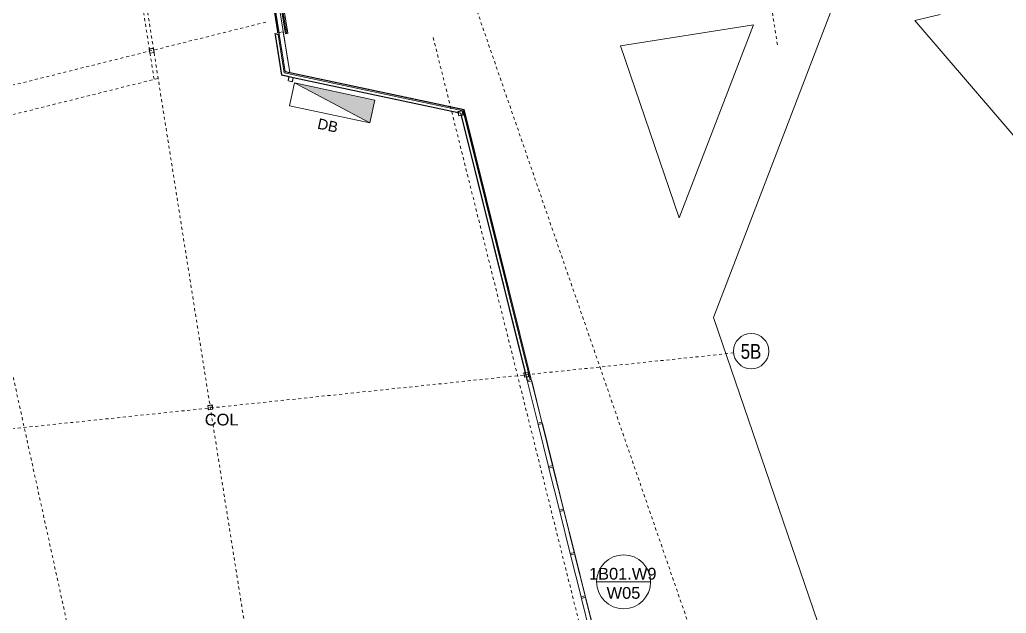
# Model space of a CAD drawing. Header units: metres. Extents: x -2358 to -2214, y 3875 to 4066.
# Drawn here: x -2323.54 to -2289.96, y 3975.08 to 3995.29 of the extents above; entities that cross this region are included whole.
import ezdxf

# ---------------------------------------------------------------- set-up
doc = ezdxf.new("R2010")
doc.units = ezdxf.units.M
for name, pattern in [('Grid Line', [0.021, 0.012, -0.003, 0.003, -0.003]), ('Hidden', [0.006, 0.004, -0.002]), ('Overhead', [0.004, 0.0025, -0.0015])]:
    doc.linetypes.add(name, pattern=pattern)
for name, color, linetype, lineweight in [('A-ANNO-DIMS', 211, 'Continuous', 5), ('A-ANNO-DIMS-200', 211, 'Continuous', 5), ('A-DETL', 90, 'Continuous', 13), ('A-DETL-GENF', 92, 'Continuous', 5), ('A-DOOR', 31, 'Continuous', 5), ('A-FLOR', 192, 'Continuous', 5), ('A-FLOR-OVHD', 1, 'Overhead', 5), ('A-GENM', 13, 'Continuous', 5), ('A-GENM-HDLN', 13, 'Hidden', 5), ('A-GLAZ', 151, 'Continuous', 5), ('A-GLAZ-IDEN', 152, 'Continuous', 5), ('A-WALL', 113, 'Continuous', 5), ('A-WALL-PATT', 111, 'Continuous', 13), ('C-TOPO-MAJR', 7, 'Continuous', 20), ('G-ANNO-TEXT', 231, 'Continuous', 5), ('P-SANR-FIXT', 6, 'Continuous', 5), ('S-COLS', 52, 'Continuous', 5), ('S-COLS-IDEN', 171, 'Continuous', 5), ('S-GRID', 1, 'Continuous', 5), ('S-GRID-IDEN', 1, 'Continuous', 5)]:
    doc.layers.add(name, color=color, linetype=linetype, lineweight=lineweight)
doc.styles.add('Arial', font='arial.ttf', dxfattribs={"height": 0.5})
doc.styles.add('Arial Narrow', font='ARIALN.TTF', dxfattribs={"height": 0.5})
doc.styles.add('Arial_2', font='arial.ttf', dxfattribs={"height": 0.4})
doc.styles.add('Arial_3', font='arial.ttf', dxfattribs={"height": 0.36})
doc.dimstyles.new('2_5-Diagonal-_deg_-Decimal_O', dxfattribs={"dimscale": 0.3048, "dimtxt": 0.51013, "dimasz": 0.984252, "dimexe": 0.656168, "dimexo": 0.0625, "dimgap": 0.984252, "dimtad": 1, "dimdec": 0, "dimlfac": 1000, "dimzin": 0, "dimdsep": 46, "dimtxsty": 'Arial', "dimblk1": 'OBLIQUE', "dimblk2": 'OBLIQUE', "dimsah": 1, "dimcen": 0.09, "dimdle": 0.656168, "dimazin": 0, "dimtfac": 1, "dimtdec": 4, "dimtix": 1, "dimtmove": 0, "dimatfit": 3, "dimfxl": 3.28084, "dimfxlon": 1, "dimtvp": 1, "dimtfill": 1, "dimtolj": 1, "dimtzin": 0, "dimlwd": 15, "dimlwe": 15, "dimarcsym": 2})
pattern_1 = [(0, (0, 0), (0.8128, 0.2032), [0.06706, -0.54254, 0.06706, -0.54254, -3.251]), (0, (0, 0), (0.8128, 0.2032), [-1.219, 0.06706, -1.152, 0.06706, -0.54254, -1.422]), (0, (0, 0), (0.8128, 0.2032), [-3.048, 0.06706, -0.33934, 0.06706, -0.94894]), (120, (0.3048, 0.1016), (-0.582376362, 0.602305448), [0.06706, -0.54254, 0.06706, -0.54254, -3.251]), (120, (0.3048, 0.1016), (-0.582376362, 0.602305448), [-1.219, 0.06706, -1.152, 0.06706, -0.54254, -1.422]), (120, (0.3048, 0.1016), (-0.582376362, 0.602305448), [-3.048, 0.06706, -0.33934, 0.06706, -0.94894]), (240, (0.4064, 0.508), (-0.230423638, -0.805505448), [0.06706, -0.54254, 0.06706, -0.54254, -3.251]), (240, (0.4064, 0.508), (-0.230423638, -0.805505448), [-1.219, 0.06706, -1.152, 0.06706, -0.54254, -1.422]), (240, (0.4064, 0.508), (-0.230423638, -0.805505448), [-3.048, 0.06706, -0.33934, 0.06706, -0.94894])]

# ---------------------------------------------------------------- blocks, each defined once
blk = doc.blocks.new('SHS-Square Hollow Section-Column - 150x150xSHS-3248348-GA - Part B')
at = {"layer": 'S-COLS'}
h = blk.add_hatch(dxfattribs=at)
h.set_pattern_fill('FP_7', color=256, style=0, pattern_type=2)
h.set_pattern_definition([(36, (1665.568, -4295.542), (-0.41803287, 0.57537289), []), (36, (1665.687, -4294.789), (-0.41803287, 0.57537289), [])])
h.paths.add_polyline_path([(0.065, -0.075), (0.072, -0.072), (0.075, -0.065), (0.069, -0.069)])
h.paths.add_polyline_path([(-0.065, -0.075), (0.065, -0.075), (0.065, -0.07), (-0.065, -0.07)])
h.paths.add_polyline_path([(-0.065, -0.075), (-0.069, -0.069), (-0.075, -0.065), (-0.072, -0.072)])
h.paths.add_polyline_path([(-0.075, 0.065), (-0.069, 0.069), (-0.065, 0.075), (-0.072, 0.072)])
h.paths.add_polyline_path([(-0.075, -0.065), (-0.07, -0.065), (-0.07, 0.065), (-0.075, 0.065)])
h.paths.add_polyline_path([(0.075, 0.065), (0.072, 0.072), (0.065, 0.075), (0.069, 0.069)])
h.paths.add_polyline_path([(0.07, -0.065), (0.075, -0.065), (0.075, 0.065), (0.07, 0.065)])
h.paths.add_polyline_path([(-0.065, 0.07), (0.065, 0.07), (0.065, 0.075), (-0.065, 0.075)])
at = {"layer": 'S-COLS', "lineweight": 15}
for p, q in [((-0.075, 0.065), (-0.075, -0.065)), ((-0.07, -0.065), (-0.07, 0.065)), ((0.065, 0.075), (-0.065, 0.075)), ((-0.065, 0.07), (0.065, 0.07)), ((0.07, 0.065), (0.07, -0.065)), ((0.075, -0.065), (0.075, 0.065)), ((0.065, -0.07), (-0.065, -0.07)), ((-0.065, -0.075), (0.065, -0.075))]:
    blk.add_line(p, q, dxfattribs=at)
for centre, radius, start, end in [((-0.065, 0.065), 0.01, 90, 180), ((-0.065, 0.065), 0.005, 90, 180), ((0.065, 0.065), 0.01, 360, 90), ((0.065, 0.065), 0.005, 0, 90), ((-0.065, -0.065), 0.01, 180, 270), ((-0.065, -0.065), 0.005, 180, 270), ((0.065, -0.065), 0.005, 270, 0), ((0.065, -0.065), 0.01, 270, 360)]:
    blk.add_arc(centre, radius, start, end, dxfattribs=at)
blk = doc.blocks.new('aba - Plumbing Fixtures - Strip Drain - Stormtech - Custom Ass - FLW003 _Doors_-3110226-GA - Part B')
at = {"layer": 'A-GENM'}
blk.add_circle((0, -0.095), 0.03, dxfattribs=at)
at = {"layer": 'A-GENM-HDLN'}
blk.add_line((0, 0.01), (0, -4.808), dxfattribs=at)
at = {"layer": 'P-SANR-FIXT'}
for p, q in [((-0.038, -4.798), (-0.038, 0)), ((0, 0), (0, -4.798)), ((0.038, 0), (0.041, 0)), ((0.038, 0), (0.038, -4.798)), ((0.041, 0), (0.041, -4.798)), ((0.041, -4.798), (0.038, -4.798))]:
    blk.add_line(p, q, dxfattribs=at)
blk = doc.blocks.new('SHS-Square Hollow Section-Column - 150x150xSHS-3363397-GA - Part B')
at = {"layer": 'S-COLS'}
h = blk.add_hatch(dxfattribs=at)
h.set_pattern_fill('FP_11', color=256, style=0, pattern_type=2)
h.set_pattern_definition([(36, (1665.64, -4307.85), (-0.41803287, 0.57537289), []), (36, (1665.759, -4307.097), (-0.41803287, 0.57537289), [])])
h.paths.add_polyline_path([(0.065, -0.075), (0.072, -0.072), (0.075, -0.065), (0.069, -0.069)])
h.paths.add_polyline_path([(-0.065, -0.075), (0.065, -0.075), (0.065, -0.07), (-0.065, -0.07)])
h.paths.add_polyline_path([(-0.065, -0.075), (-0.069, -0.069), (-0.075, -0.065), (-0.072, -0.072)])
h.paths.add_polyline_path([(-0.075, 0.065), (-0.069, 0.069), (-0.065, 0.075), (-0.072, 0.072)])
h.paths.add_polyline_path([(-0.075, -0.065), (-0.07, -0.065), (-0.07, 0.065), (-0.075, 0.065)])
h.paths.add_polyline_path([(0.075, 0.065), (0.072, 0.072), (0.065, 0.075), (0.069, 0.069)])
h.paths.add_polyline_path([(0.07, -0.065), (0.075, -0.065), (0.075, 0.065), (0.07, 0.065)])
h.paths.add_polyline_path([(-0.065, 0.07), (0.065, 0.07), (0.065, 0.075), (-0.065, 0.075)])
at = {"layer": 'S-COLS', "lineweight": 15}
for p, q in [((-0.075, 0.065), (-0.075, -0.065)), ((-0.07, -0.065), (-0.07, 0.065)), ((0.065, 0.075), (-0.065, 0.075)), ((-0.065, 0.07), (0.065, 0.07)), ((0.07, 0.065), (0.07, -0.065)), ((0.075, -0.065), (0.075, 0.065)), ((0.065, -0.07), (-0.065, -0.07)), ((-0.065, -0.075), (0.065, -0.075))]:
    blk.add_line(p, q, dxfattribs=at)
for centre, radius, start, end in [((-0.065, 0.065), 0.01, 90, 180), ((-0.065, 0.065), 0.005, 90, 180), ((0.065, 0.065), 0.01, 360, 90), ((0.065, 0.065), 0.005, 0, 90), ((-0.065, -0.065), 0.01, 180, 270), ((-0.065, -0.065), 0.005, 180, 270), ((0.065, -0.065), 0.01, 270, 360), ((0.065, -0.065), 0.005, 270, 0)]:
    blk.add_arc(centre, radius, start, end, dxfattribs=at)
blk = doc.blocks.new('SHS-Square Hollow Section-Column - 150x150xSHS-3248358-GA - Part B')
at = {"layer": 'S-COLS', "lineweight": 15}
for p, q in [((-0.075, 0.065), (-0.075, -0.065)), ((-0.07, -0.065), (-0.07, 0.065)), ((0.065, 0.075), (-0.065, 0.075)), ((-0.065, 0.07), (0.065, 0.07)), ((0.07, 0.065), (0.07, -0.065)), ((0.075, -0.065), (0.075, 0.065)), ((0.065, -0.07), (-0.065, -0.07)), ((-0.065, -0.075), (0.065, -0.075))]:
    blk.add_line(p, q, dxfattribs=at)
for centre, radius, start, end in [((-0.065, 0.065), 0.01, 90, 180), ((-0.065, 0.065), 0.005, 90, 180), ((0.065, 0.065), 0.01, 360, 90), ((0.065, 0.065), 0.005, 0, 90), ((-0.065, -0.065), 0.01, 180, 270), ((-0.065, -0.065), 0.005, 180, 270), ((0.065, -0.065), 0.005, 270, 0), ((0.065, -0.065), 0.01, 270, 360)]:
    blk.add_arc(centre, radius, start, end, dxfattribs=at)
blk = doc.blocks.new('SHS-Square Hollow Section-Column - 150x150xSHS-3363970-GA - Part B')
at = {"layer": 'S-COLS', "lineweight": 15}
for p, q in [((-0.075, 0.065), (-0.075, -0.065)), ((-0.07, -0.065), (-0.07, 0.065)), ((0.065, 0.075), (-0.065, 0.075)), ((-0.065, 0.07), (0.065, 0.07)), ((0.07, 0.065), (0.07, -0.065)), ((0.075, -0.065), (0.075, 0.065)), ((0.065, -0.07), (-0.065, -0.07)), ((-0.065, -0.075), (0.065, -0.075))]:
    blk.add_line(p, q, dxfattribs=at)
for centre, radius, start, end in [((-0.065, 0.065), 0.01, 90, 180), ((-0.065, 0.065), 0.005, 90, 180), ((0.065, 0.065), 0.01, 360, 90), ((0.065, 0.065), 0.005, 0, 90), ((-0.065, -0.065), 0.01, 180, 270), ((-0.065, -0.065), 0.005, 180, 270), ((0.065, -0.065), 0.01, 270, 360), ((0.065, -0.065), 0.005, 270, 0)]:
    blk.add_arc(centre, radius, start, end, dxfattribs=at)
blk = doc.blocks.new('SHS-Square Hollow Section-Column - 150x150xSHS-3363948-GA - Part B')
at = {"layer": 'S-COLS', "lineweight": 15}
for p, q in [((-0.075, 0.065), (-0.075, -0.065)), ((-0.07, -0.065), (-0.07, 0.065)), ((0.065, 0.075), (-0.065, 0.075)), ((-0.065, 0.07), (0.065, 0.07)), ((0.07, 0.065), (0.07, -0.065)), ((0.075, -0.065), (0.075, 0.065)), ((0.065, -0.07), (-0.065, -0.07)), ((-0.065, -0.075), (0.065, -0.075))]:
    blk.add_line(p, q, dxfattribs=at)
for centre, radius, start, end in [((-0.065, 0.065), 0.01, 90, 180), ((-0.065, 0.065), 0.005, 90, 180), ((0.065, 0.065), 0.01, 360, 90), ((0.065, 0.065), 0.005, 0, 90), ((-0.065, -0.065), 0.01, 180, 270), ((-0.065, -0.065), 0.005, 180, 270), ((0.065, -0.065), 0.005, 270, 0), ((0.065, -0.065), 0.01, 270, 360)]:
    blk.add_arc(centre, radius, start, end, dxfattribs=at)
blk = doc.blocks.new('SD - OXXO - SD - OXXO 3800W-3410870-GA - Part B')
at = {"layer": 'A-DOOR'}
for p, q in [((-2.35, -0.006), (-2.4, -0.006)), ((-2.4, -0.154), (-2.35, -0.154)), ((-2.35, -0.154), (-2.35, -0.006)), ((2.4, -0.006), (2.35, -0.006)), ((2.35, -0.006), (2.35, -0.154)), ((2.35, -0.154), (2.4, -0.154))]:
    blk.add_line(p, q, dxfattribs=at)
at = {"layer": 'A-GLAZ'}
for p, q in [((-2.35, -0.006), (-2.35, -0.056)), ((-2.35, -0.006), (-2.3, -0.006)), ((-2.35, -0.056), (-2.3, -0.056)), ((-2.3, -0.006), (-1.2, -0.006)), ((-2.3, -0.056), (-2.3, -0.006)), ((-2.3, -0.031), (-1.2, -0.031)), ((-1.2, -0.056), (-2.3, -0.056)), ((-1.2, -0.006), (-1.15, -0.006)), ((-1.2, -0.006), (-1.2, -0.056)), ((-1.2, -0.106), (-1.2, -0.056)), ((-1.2, -0.056), (-1.15, -0.056)), ((-1.2, -0.056), (-1.15, -0.056)), ((-1.2, -0.106), (-1.15, -0.106)), ((-1.15, -0.006), (-1.15, -0.056)), ((-0.05, -0.056), (-1.15, -0.056)), ((-1.15, -0.056), (-1.15, -0.106)), ((-1.15, -0.081), (-0.05, -0.081)), ((-1.15, -0.106), (-0.05, -0.106)), ((-0.8, -0.281), (-0.4, -0.281)), ((-0.4, -0.281), (-0.457, -0.224)), ((-0.4, -0.281), (-0.457, -0.338)), ((-0.05, -0.056), (0, -0.056)), ((-0.05, -0.106), (-0.05, -0.056)), ((-0.05, -0.106), (0, -0.106)), ((0, -0.106), (0, -0.056)), ((0, -0.106), (0, -0.056)), ((0.05, -0.056), (0, -0.056)), ((0.05, -0.106), (0, -0.106)), ((0.05, -0.056), (1.15, -0.056)), ((0.05, -0.106), (0.05, -0.056)), ((1.15, -0.081), (0.05, -0.081)), ((1.15, -0.106), (0.05, -0.106)), ((0.4, -0.281), (0.457, -0.224)), ((0.4, -0.281), (0.457, -0.338)), ((0.8, -0.281), (0.4, -0.281)), ((1.15, -0.006), (1.15, -0.056)), ((1.15, -0.006), (1.2, -0.006)), ((1.15, -0.056), (1.2, -0.056)), ((1.2, -0.056), (1.15, -0.056)), ((1.15, -0.056), (1.15, -0.106)), ((1.2, -0.106), (1.15, -0.106)), ((1.2, -0.006), (2.3, -0.006)), ((1.2, -0.056), (1.2, -0.006)), ((1.2, -0.031), (2.3, -0.031)), ((2.3, -0.056), (1.2, -0.056)), ((1.2, -0.106), (1.2, -0.056)), ((2.3, -0.006), (2.35, -0.006)), ((2.3, -0.006), (2.3, -0.056)), ((2.3, -0.056), (2.35, -0.056)), ((2.35, -0.006), (2.35, -0.056))]:
    blk.add_line(p, q, dxfattribs=at)
blk = doc.blocks.new('Window Unit_9 Bay - 2400x13725-3459250-GA - Part B')
at = {"layer": 'A-GLAZ', "lineweight": 13}
for p, q in [((-7.4, 0.074), (-7.45, 0.074)), ((-7.4, -0.076), (-7.4, 0.074)), ((-5.95, 0.074), (-7.4, 0.074)), ((-7.4, 0.074), (-7.4, 0.068)), ((-7.4, 0.068), (-5.95, 0.068)), ((-5.9, 0.074), (-5.95, 0.074)), ((-5.95, 0.074), (-5.95, -0.076)), ((-5.95, 0.068), (-5.95, 0.074)), ((-5.9, -0.076), (-5.9, 0.074)), ((-4.425, 0.074), (-5.9, 0.074)), ((-5.9, 0.074), (-5.9, 0.068)), ((-5.9, 0.068), (-4.425, 0.068)), ((-4.375, 0.074), (-4.425, 0.074)), ((-4.425, 0.074), (-4.425, -0.076)), ((-4.425, 0.068), (-4.425, 0.074)), ((-4.375, -0.076), (-4.375, 0.074)), ((-2.9, 0.074), (-4.375, 0.074)), ((-4.375, 0.074), (-4.375, 0.068)), ((-4.375, 0.068), (-2.9, 0.068)), ((-2.85, 0.074), (-2.9, 0.074)), ((-2.9, 0.074), (-2.9, -0.076)), ((-2.9, 0.068), (-2.9, 0.074)), ((-2.85, -0.076), (-2.85, 0.074)), ((-1.375, 0.074), (-2.85, 0.074)), ((-2.85, 0.074), (-2.85, 0.068)), ((-2.85, 0.068), (-1.375, 0.068)), ((-1.325, 0.074), (-1.375, 0.074)), ((-1.375, 0.074), (-1.375, -0.076)), ((-1.375, 0.068), (-1.375, 0.074)), ((-1.325, -0.076), (-1.325, 0.074)), ((0.15, 0.074), (-1.325, 0.074)), ((-1.325, 0.074), (-1.325, 0.068)), ((-1.325, 0.068), (0.15, 0.068)), ((0.2, 0.074), (0.15, 0.074)), ((0.15, 0.074), (0.15, -0.076)), ((0.15, 0.068), (0.15, 0.074)), ((0.2, -0.076), (0.2, 0.074)), ((1.675, 0.074), (0.2, 0.074)), ((0.2, 0.074), (0.2, 0.068)), ((0.2, 0.068), (1.675, 0.068)), ((1.725, 0.074), (1.675, 0.074)), ((1.675, 0.074), (1.675, -0.076)), ((1.675, 0.068), (1.675, 0.074)), ((1.725, -0.076), (1.725, 0.074)), ((3.2, 0.074), (1.725, 0.074)), ((1.725, 0.074), (1.725, 0.068)), ((1.725, 0.068), (3.2, 0.068)), ((3.25, 0.074), (3.2, 0.074)), ((3.2, 0.074), (3.2, -0.076)), ((3.2, 0.068), (3.2, 0.074)), ((3.25, -0.076), (3.25, 0.074)), ((4.725, 0.074), (3.25, 0.074)), ((3.25, 0.074), (3.25, 0.068)), ((3.25, 0.068), (4.725, 0.068)), ((4.775, 0.074), (4.725, 0.074)), ((4.725, 0.074), (4.725, -0.076)), ((4.725, 0.068), (4.725, 0.074)), ((4.775, -0.076), (4.775, 0.074)), ((6.225, 0.074), (4.775, 0.074)), ((4.775, 0.074), (4.775, 0.068)), ((4.775, 0.068), (6.225, 0.068)), ((6.275, 0.074), (6.225, 0.074)), ((6.225, 0.074), (6.225, -0.076)), ((6.225, 0.068), (6.225, 0.074)), ((-7.45, -0.076), (-7.4, -0.076)), ((-5.95, -0.076), (-5.9, -0.076)), ((-4.425, -0.076), (-4.375, -0.076)), ((-2.9, -0.076), (-2.85, -0.076)), ((-1.375, -0.076), (-1.325, -0.076)), ((0.15, -0.076), (0.2, -0.076)), ((1.675, -0.076), (1.725, -0.076)), ((3.2, -0.076), (3.25, -0.076)), ((4.725, -0.076), (4.775, -0.076)), ((6.225, -0.076), (6.275, -0.076)), ((6.275, -0.076), (6.275, -0.062))]:
    blk.add_line(p, q, dxfattribs=at)
at = {"layer": 'A-GLAZ'}
for p, q in [((-5.95, -0.076), (-7.4, -0.076)), ((-4.425, -0.076), (-5.9, -0.076)), ((-2.9, -0.076), (-4.375, -0.076)), ((-1.375, -0.076), (-2.85, -0.076)), ((0.15, -0.076), (-1.325, -0.076)), ((1.675, -0.076), (0.2, -0.076)), ((3.2, -0.076), (1.725, -0.076)), ((4.725, -0.076), (3.25, -0.076)), ((6.225, -0.076), (4.775, -0.076))]:
    blk.add_line(p, q, dxfattribs=at)
blk = doc.blocks.new('Grid - A1-3055139-GA - Part B')
at = {"layer": 'S-GRID-IDEN'}
blk.add_circle((0, 0), 0.003, dxfattribs=at)
blk = doc.blocks.new('DIMBLOCK1-GA - Part B')
at = {"layer": 'A-ANNO-DIMS-200', "lineweight": 15}
for p, q in [((-2327.823, 4050.069), (-2327.874, 4050.388)), ((-2327.823, 4050.069), (-2327.698, 4050.241)), ((-2327.823, 4050.069), (-2327.948, 4049.898)), ((-2327.823, 4050.069), (-2327.823, 4050.069)), ((-2327.823, 4050.069), (-2327.792, 4049.872)), ((-2337.983, 4048.155), (-2338.052, 4048.471)), ((-2337.983, 4048.155), (-2338.098, 4047.977)), ((-2337.983, 4048.155), (-2337.869, 4048.334)), ((-2337.983, 4048.155), (-2337.941, 4047.96))]:
    blk.add_line(p, q, dxfattribs=at)
for start, end in [(98.93584, 102.39889), (99.00033, 102.33441)]:
    blk.add_arc((-2300.024, 3874.558), 177.699, start, end, dxfattribs=at)
at = {"layer": 'A-ANNO-DIMS-200', "color": 0, "lineweight": 15, "insert": (-2333.895, 4049.968), "char_height": 0.5, "width": 1.9589, "attachment_point": 1, "rotation": 10.6674, "line_spacing_factor": 0.941778, "style": 'Arial', "bg_fill": 3, "box_fill_scale": 1.25, "bg_fill_color": 256, "bg_fill_true_color": 13158600, "bg_fill_transparency": 0}
blk.add_mtext('3.33°', dxfattribs=at)
blk = doc.blocks.new('_Oblique')
at = {"color": 0, "linetype": 'ByBlock', "lineweight": -2}
blk.add_line((-0.5, -0.5), (0.5, 0.5), dxfattribs=at)
blk = doc.blocks.new('DIMBLOCK2-GA - Part B')
at = {"layer": 'A-ANNO-DIMS-200', "lineweight": 15}
for p, q in [((-2337.98, 4048.142), (-2338.057, 4048.493)), ((-2337.98, 4048.142), (-2338.095, 4047.963)), ((-2337.98, 4048.142), (-2337.866, 4048.32)), ((-2337.98, 4048.142), (-2337.98, 4048.142)), ((-2337.98, 4048.142), (-2337.938, 4047.946)), ((-2348.008, 4045.641), (-2348.105, 4045.988)), ((-2348.008, 4045.641), (-2347.904, 4045.826)), ((-2348.008, 4045.641), (-2348.112, 4045.457)), ((-2348.008, 4045.641), (-2347.954, 4045.449))]:
    blk.add_line(p, q, dxfattribs=at)
for start, end in [(102.26992, 105.7319), (102.33441, 105.66741)]:
    blk.add_arc((-2300.024, 3874.558), 177.685, start, end, dxfattribs=at)
at = {"layer": 'A-ANNO-DIMS-200', "color": 0, "lineweight": 15, "insert": (-2344.034, 4047.688), "char_height": 0.5, "width": 1.9589, "attachment_point": 1, "rotation": 14.0009, "line_spacing_factor": 0.941778, "style": 'Arial', "bg_fill": 3, "box_fill_scale": 1.25, "bg_fill_color": 256, "bg_fill_true_color": 13158600, "bg_fill_transparency": 0}
blk.add_mtext('3.33°', dxfattribs=at)
blk = doc.blocks.new('AA_WINDOW_TYPE MARK _ PRECINCT - Mark _ Type Mark-3459970-GA - Part B')
at = {"layer": 'A-GLAZ-IDEN'}
for p, q in [((-0.0046, 0), (0.0046, 0)), ((0.0046, 0), (-0.0046, 0))]:
    blk.add_line(p, q, dxfattribs=at)
for start, end in [(360, 180), (180, 360)]:
    blk.add_arc((0, 0), 0.0046, start, end, dxfattribs=at)

msp = doc.modelspace()

# ---------------------------------------------------------------- hatches: boundary and pattern name
at = {"layer": 'A-DETL-GENF'}
msp.add_hatch(color=7, dxfattribs=at).paths.add_polyline_path([(-2311.4543, 3992.5591), (-2314.1931, 3993.1412), (-2311.6206, 3991.7765)])
at = {"layer": 'A-WALL-PATT', "lineweight": 5}
h = msp.add_hatch(dxfattribs=at)
h.set_pattern_fill('FP_1', color=256, style=0, pattern_type=2)
h.set_pattern_definition(pattern_1)
h.paths.add_polyline_path([(-2314.623, 3993.4115), (-2314.8396, 3994.7794), (-2314.8515, 3994.7775), (-2314.6355, 3993.4142)])
h.paths.add_polyline_path([(-2315.6024, 3999.5184), (-2315.5905, 3999.5203), (-2315.6148, 3999.6734), (-2315.6266, 3999.6716)])
h = msp.add_hatch(dxfattribs=at)
h.set_pattern_fill('FP_1', color=256, style=0, pattern_type=2)
h.set_pattern_definition(pattern_1)
h.paths.add_polyline_path([(-2308.5364, 3992.1055), (-2308.5397, 3992.1185), (-2308.6169, 3992.1349), (-2308.6137, 3992.1219), (-2308.5896, 3992.1168)])
h.paths.add_polyline_path([(-2314.2395, 3993.33), (-2314.2332, 3993.3257), (-2314.2332, 3993.3193), (-2314.2382, 3993.3257), (-2314.2393, 3993.3292)])
h.paths.add_polyline_path([(-2314.3667, 3993.357), (-2314.6355, 3993.4142), (-2314.6335, 3993.4015), (-2314.3785, 3993.3493), (-2314.3715, 3993.3561), (-2314.3677, 3993.3568)])
h.paths.add_polyline_path([(-2308.6191, 3992.1231), (-2308.6224, 3992.136), (-2314.2397, 3993.3293), (-2314.2406, 3993.3251), (-2314.3677, 3993.3521), (-2314.3677, 3993.3558), (-2314.3737, 3993.3508), (-2314.3785, 3993.3493), (-2308.621, 3992.1235)])
h = msp.add_hatch(dxfattribs=at)
h.set_pattern_fill('FP_1', color=256, style=0, pattern_type=2)
h.set_pattern_definition(pattern_1)
h.paths.add_polyline_path([(-2308.4226, 3992.2234), (-2308.425, 3992.2331), (-2314.5127, 3993.5271), (-2314.5112, 3993.5176), (-2308.4607, 3992.2315)])
h = msp.add_hatch(dxfattribs=at)
h.set_pattern_fill('FP_1', color=256, style=0, pattern_type=2)
h.set_pattern_definition(pattern_1)
h.paths.add_polyline_path([(-2302.9507, 3969.6799), (-2302.9383, 3969.6799), (-2302.9421, 3969.6953), (-2302.9537, 3969.6919)])
h.paths.add_polyline_path([(-2306.271, 3983.0103), (-2306.2594, 3983.0132), (-2306.2881, 3983.1279), (-2306.3, 3983.1267), (-2306.2986, 3983.1209)])
h.paths.add_polyline_path([(-2306.3012, 3983.1316), (-2306.2892, 3983.1328), (-2306.3237, 3983.27), (-2306.3354, 3983.2688), (-2306.3032, 3983.1395)])
h.paths.add_polyline_path([(-2306.3366, 3983.2737), (-2306.3246, 3983.2749), (-2308.5067, 3992.0356), (-2308.5183, 3992.0327), (-2306.3379, 3983.2787)])
h.paths.add_polyline_path([(-2308.5195, 3992.0375), (-2308.5079, 3992.0404), (-2308.5266, 3992.1157), (-2308.5397, 3992.1185), (-2308.5234, 3992.053)])
h = msp.add_hatch(dxfattribs=at)
h.set_pattern_fill('FP_1', color=256, style=0, pattern_type=2)
h.set_pattern_definition(pattern_1)
h.paths.add_polyline_path([(-2302.7735, 3969.5439), (-2302.7643, 3969.5439), (-2302.8102, 3969.7282), (-2302.8189, 3969.726), (-2302.7758, 3969.5529)])
h.paths.add_polyline_path([(-2306.1361, 3983.0439), (-2306.1274, 3983.0461), (-2308.4152, 3992.231), (-2308.425, 3992.2331), (-2306.1614, 3983.1455)])

# ---------------------------------------------------------------- linework, layer by layer
at = {"layer": 'A-DETL', "lineweight": 5}
for p, q in [((-2314.1931, 3993.1412), (-2314.3594, 3992.3587)), ((-2311.4543, 3992.5591), (-2314.1931, 3993.1412)), ((-2314.1931, 3993.1412), (-2311.6206, 3991.7765)), ((-2314.3594, 3992.3587), (-2311.6206, 3991.7765)), ((-2311.6206, 3991.7765), (-2311.4543, 3992.5591))]:
    msp.add_line(p, q, dxfattribs=at)
at = {"layer": 'A-FLOR'}
for p, q in [((-2314.3492, 3993.4924), (-2315.3353, 3999.7177)), ((-2314.7184, 3994.8575), (-2315.4523, 3999.4916)), ((-2295.9455, 3995.5397), (-2299.931, 3985.1569)), ((-2298.5674, 3995.1216), (-2303.0974, 3994.3992)), ((-2298.5674, 3995.1216), (-2301.0918, 3988.5451)), ((-2314.5702, 3994.881), (-2314.7184, 3994.8575)), ((-2314.3503, 3993.4926), (-2314.5702, 3994.881)), ((-2301.0918, 3988.5451), (-2303.0974, 3994.3992)), ((-2308.4162, 3992.2352), (-2308.8423, 3992.3218)), ((-2308.4158, 3992.2334), (-2308.6577, 3992.2826)), ((-2308.4152, 3992.231), (-2308.4158, 3992.2334)), ((-2292.8691, 3964.5439), (-2299.931, 3985.1569))]:
    msp.add_line(p, q, dxfattribs=at)
at = {"layer": 'A-FLOR', "flags": 128}
for points in [[(-2315.2482, 3999.5562), (-2315.1648, 3999.0296), (-2315.0814, 3998.5031), (-2314.998, 3997.9766), (-2314.9146, 3997.45), (-2314.8312, 3996.9235), (-2314.7478, 3996.397), (-2314.6644, 3995.8704), (-2314.581, 3995.3439), (-2314.4976, 3994.8174)], [(-2314.4976, 3994.8174), (-2314.4567, 3994.8238), (-2314.4192, 3994.8298)]]:
    msp.add_lwpolyline(points, dxfattribs=at)
at = {"layer": 'A-FLOR-OVHD'}
for p, q in [((-2318.9672, 3993.2723), (-2326.1318, 4038.5063)), ((-2298.1573, 3967.1255), (-2309.7055, 4000.6094)), ((-2318.8304, 3993.294), (-2339.1639, 3988.2267))]:
    msp.add_line(p, q, dxfattribs=at)
at = {"layer": 'A-WALL', "color": 250, "lineweight": 13}
for p, q in [((-2314.7053, 3994.8007), (-2314.8515, 3994.7775)), ((-2314.8515, 3994.7775), (-2314.6335, 3993.4015)), ((-2314.5033, 3993.5251), (-2314.7053, 3994.8007)), ((-2314.6335, 3993.4015), (-2314.379, 3993.3474)), ((-2308.4152, 3992.231), (-2314.5033, 3993.5251)), ((-2314.3741, 3993.3463), (-2314.2371, 3993.3172)), ((-2314.2322, 3993.3162), (-2308.6191, 3992.1231)), ((-2308.6137, 3992.1219), (-2308.5364, 3992.1055)), ((-2308.5364, 3992.1055), (-2308.5195, 3992.0375)), ((-2308.5183, 3992.0327), (-2306.3366, 3983.2737)), ((-2306.1274, 3983.0461), (-2308.4152, 3992.231)), ((-2306.3354, 3983.2688), (-2306.3012, 3983.1316)), ((-2306.3, 3983.1267), (-2306.271, 3983.0103)), ((-2306.271, 3983.0103), (-2306.1274, 3983.0461))]:
    msp.add_line(p, q, dxfattribs=at)
at = {"layer": 'A-WALL'}
for p, q in [((-2314.623, 3993.4115), (-2314.8396, 3994.7794)), ((-2314.542, 3993.4883), (-2314.7488, 3994.7938)), ((-2314.5112, 3993.5176), (-2314.7142, 3994.7993)), ((-2314.3667, 3993.357), (-2314.623, 3993.4115)), ((-2308.4512, 3992.1937), (-2314.542, 3993.4883)), ((-2308.4226, 3992.2234), (-2314.5112, 3993.5176)), ((-2308.6224, 3992.136), (-2314.2395, 3993.33)), ((-2308.5266, 3992.1157), (-2308.6169, 3992.1349)), ((-2308.5079, 3992.0404), (-2308.5266, 3992.1157)), ((-2306.3246, 3983.2749), (-2308.5067, 3992.0356)), ((-2306.1701, 3983.0354), (-2308.4512, 3992.1937)), ((-2306.1361, 3983.0439), (-2308.4226, 3992.2234)), ((-2306.2892, 3983.1328), (-2306.3233, 3983.27)), ((-2306.2594, 3983.0132), (-2306.2879, 3983.1279))]:
    msp.add_line(p, q, dxfattribs=at)
at = {"layer": 'C-TOPO-MAJR', "color": 8, "lineweight": 15}
for p, q in [((-2292.212, 3995.4656), (-2293.0778, 3995.2694)), ((-2293.0778, 3995.2694), (-2288.4252, 3989.8426))]:
    msp.add_line(p, q, dxfattribs=at)
at = {"layer": 'S-GRID', "linetype": 'Grid Line'}
for p, q in [((-2297.7505, 3994.4423), (-2307.2908, 4054.6755)), ((-2314.6659, 3967.0012), (-2328.0323, 4051.3903)), ((-2320.2807, 3967.1973), (-2338.1938, 4049.1179)), ((-2315.1637, 3995.2112), (-2341.7792, 3988.5784)), ((-2299.2414, 3983.944), (-2353.3537, 3978.2565))]:
    msp.add_line(p, q, dxfattribs=at)

# ---------------------------------------------------------------- block references
at = {"layer": 'A-DOOR', "rotation": 279.0003283881002}
msp.add_blockref('SD - OXXO - SD - OXXO 3800W-3410870-GA - Part B', (-2315.0748, 3997.1721), dxfattribs=at)
at = {"layer": 'A-GLAZ', "rotation": 283.9866651989778}
msp.add_blockref('Window Unit_9 Bay - 2400x13725-3459250-GA - Part B', (-2304.3986, 3975.799), dxfattribs=at)
at = {"layer": 'P-SANR-FIXT', "rotation": 9.00032770680246}
msp.add_blockref('aba - Plumbing Fixtures - Strip Drain - Stormtech - Custom Ass - FLW003 _Doors_-3110226-GA - Part B', (-2315.2073, 3999.5626), dxfattribs=at)
at = {"layer": 'S-COLS', "lineweight": 15}
for name, p, rotation in [('SHS-Square Hollow Section-Column - 150x150xSHS-3363397-GA - Part B', (-2319.0525, 3994.2362), 9.000328388222727), ('SHS-Square Hollow Section-Column - 150x150xSHS-3248358-GA - Part B', (-2314.3187, 3993.2701), 347.9999999999521), ('SHS-Square Hollow Section-Column - 150x150xSHS-3363970-GA - Part B', (-2308.5374, 3992.1052), 14.0003283881231), ('SHS-Square Hollow Section-Column - 150x150xSHS-3363948-GA - Part B', (-2306.2977, 3983.2023), 6.000000000075), ('SHS-Square Hollow Section-Column - 150x150xSHS-3248348-GA - Part B', (-2317.0559, 3982.0909), 9.000328388120545)]:
    msp.add_blockref(name, p, dxfattribs=dict(at, rotation=rotation))
at = {"layer": 'S-GRID-IDEN', "xscale": 199.9999999999998, "yscale": 199.9999999999998, "zscale": 199.9999999999998, "rotation": 96.00000000000013}
msp.add_blockref('Grid - A1-3055139-GA - Part B', (-2298.6447, 3984.0067), dxfattribs=at)

# ---------------------------------------------------------------- texts
at = {"layer": 'S-GRID-IDEN', "insert": (-2299.0002, 3984.247), "char_height": 0.5, "width": 0.849789, "attachment_point": 1, "style": 'Arial Narrow'}
msp.add_mtext('5B', dxfattribs=at)

# ---------------------------------------------------------------- next in the draw order: dimensions: what is measured, and where the dimension line sits
at = {"layer": 'A-ANNO-DIMS', "lineweight": 15}
dim = msp.add_angular_dim_3p(base=(-2331.222, 4049.4971), center=(-2300.0238, 3874.5584), p1=(-2327.8735, 4050.3879), p2=(-2338.0522, 4048.4706), dimstyle='2_5-Diagonal-_deg_-Decimal_O', override={"dimpost": '<>', "dimfxl": 10.357716}, dxfattribs=at)
dim.commit()
dim.dimension.update_dxf_attribs({"geometry": 'DIMBLOCK1-GA - Part B', "text_midpoint": (-2333.0199, 4049.7321)})

# ---------------------------------------------------------------- next in the draw order: dimensions: what is measured, and where the dimension line sits
dim = msp.add_angular_dim_3p(base=(-2341.3389, 4047.3733), center=(-2300.0238, 3874.5584), p1=(-2338.0572, 4048.4932), p2=(-2348.1052, 4045.9878), dimstyle='2_5-Diagonal-_deg_-Decimal_O', override={"dimpost": '<>', "dimfxl": 10.355714}, dxfattribs=at)
dim.commit()
dim.dimension.update_dxf_attribs({"geometry": 'DIMBLOCK2-GA - Part B', "text_midpoint": (-2343.1468, 4047.5036)})

# ---------------------------------------------------------------- next in the draw order: linework, layer by layer
at = {"layer": 'S-GRID', "linetype": 'Grid Line'}
msp.add_line((-2309.4672, 3994.6861), (-2302.5996, 3967.1424), dxfattribs=at)

# ---------------------------------------------------------------- next in the draw order: block references
at = {"layer": 'A-GLAZ-IDEN', "xscale": 199.9999999999999, "yscale": 199.9999999999999, "zscale": 199.9999999999999}
msp.add_blockref('AA_WINDOW_TYPE MARK _ PRECINCT - Mark _ Type Mark-3459970-GA - Part B', (-2302.9877, 3976.1505), dxfattribs=at)

# ---------------------------------------------------------------- next in the draw order: texts
at = {"layer": 'A-GLAZ-IDEN', "char_height": 0.4, "attachment_point": 1, "style": 'Arial_2'}
for s, insert, width in [('1B01.W9', (-2304.1658, 3976.6266), 2.870041), ('W05', (-2303.5651, 3975.974), 1.443037)]:
    msp.add_mtext(s, dxfattribs=dict(at, insert=insert, width=width))
at = {"layer": 'G-ANNO-TEXT', "color": 7, "insert": (-2313.3576, 3991.9423), "char_height": 0.36, "width": 0.833755, "attachment_point": 1, "rotation": 348, "style": 'Arial_3'}
msp.add_mtext('DB', dxfattribs=at)
at = {"layer": 'S-COLS-IDEN', "insert": (-2317.2438, 3981.8756), "char_height": 0.4, "width": 1.41097, "attachment_point": 1, "style": 'Arial_2'}
msp.add_mtext('COL', dxfattribs=at)

doc.saveas('drawing.dxf')
